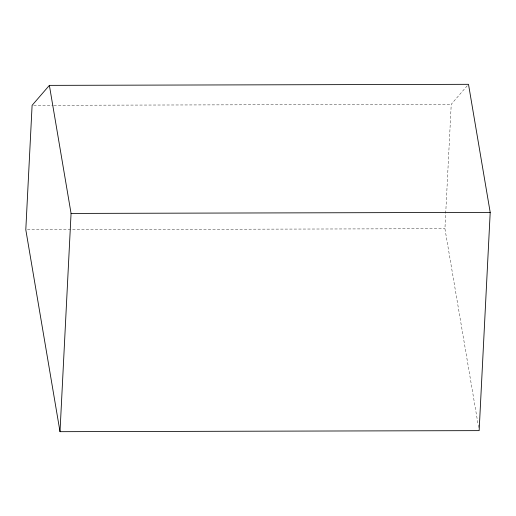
<?xml version="1.0" encoding="UTF-8"?>
<svg xmlns="http://www.w3.org/2000/svg" width="516" height="516" viewBox="0 0 516 516"><rect width="100%" height="100%" fill="white"/><g stroke="black" fill="none" stroke-linecap="round" stroke-linejoin="round"><path stroke-width="0.39" stroke-dasharray="2.58 1.94" d="M478.609 427.467L444.934 228.698L451.236 104.29L467.457 85.527M33.714 105.335L53.058 105.283M53.864 105.283L451.236 104.29M27.413 229.736L444.934 228.698"/><path stroke-width="0.77" d="M60.011 431.686L71.066 213.424L49.375 85.366L468.502 84.314L490.2 212.379L479.145 430.634L60.011 431.686L25.8 229.743L32.102 105.335L49.375 85.366M71.066 213.424L490.2 212.379"/></g></svg>
